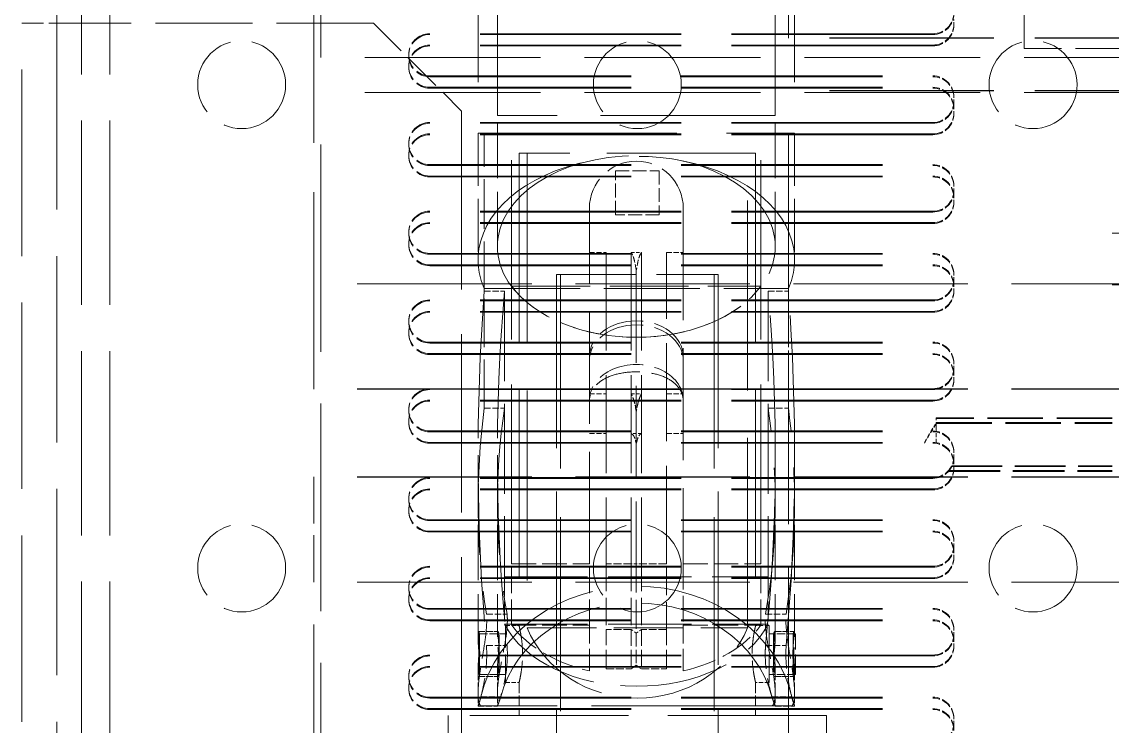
# Model space of a CAD drawing. Header units: millimetres. Extents: x 0 to 5945, y 0 to 4205.
# Drawn here: x 1809.3 to 1871.3, y 2415.5 to 2455.5 of the extents above; entities that cross this region are included whole.
import ezdxf

# ---------------------------------------------------------------- set-up
doc = ezdxf.new("R2010")
doc.units = ezdxf.units.MM
doc.header["$LTSCALE"] = 5
doc.linetypes.add('DASHED', pattern=[0.2067, 0.1654, -0.0413])
doc.layers.add('가려진 것(ISO)', color=2, linetype='DASHED', lineweight=18)

msp = doc.modelspace()

# ---------------------------------------------------------------- linework, layer by layer
at = {"layer": '가려진 것(ISO)', "ltscale": 14.271892}
for p, q in [((1826.276, 2453.507), (1826.276, 2512.507)), ((1826.276, 2392.507), (1826.276, 2451.507))]:
    msp.add_line(p, q, dxfattribs=at)
at = {"layer": '가려진 것(ISO)', "ltscale": 11.933301}
for p, q in [((1852.876, 2454.625), (1852.876, 2491.624)), ((1852.876, 2414.625), (1852.876, 2451.624))]:
    msp.add_line(p, q, dxfattribs=at)
at = {"layer": '가려진 것(ISO)', "ltscale": 12.689198}
for p, q in [((1812.676, 2489.257), (1812.676, 2397.457)), ((1814.276, 2489.257), (1814.276, 2397.457))]:
    msp.add_line(p, q, dxfattribs=at)
at = {"layer": '가려진 것(ISO)', "ltscale": 14.029995}
for p, q in [((1835.218, 2478.201), (1835.218, 2449.201)), ((1853.218, 2478.201), (1853.218, 2449.201))]:
    msp.add_line(p, q, dxfattribs=at)
at = {"layer": '가려진 것(ISO)', "ltscale": 13.546203}
for p, q in [((1836.318, 2450.201), (1836.318, 2478.201)), ((1852.118, 2450.201), (1852.118, 2478.201))]:
    msp.add_line(p, q, dxfattribs=at)
at = {"layer": '가려진 것(ISO)', "ltscale": 13.546073}
msp.add_line((1825.876, 2434.645), (1825.876, 2476.645), dxfattribs=at)
at = {"layer": '가려진 것(ISO)', "ltscale": 6.837456}
msp.add_line((1866.276, 2454.007), (1866.276, 2471.956), dxfattribs=at)
at = {"layer": '가려진 것(ISO)', "ltscale": 11.399102}
msp.add_line((1811.276, 2455.457), (1811.276, 2470.457), dxfattribs=at)
at = {"layer": '가려진 것(ISO)', "ltscale": 1.495845}
msp.add_line((1809.276, 2455.457), (1811.776, 2455.457), dxfattribs=at)
at = {"layer": '가려진 것(ISO)', "ltscale": 12.820513}
for p, q in [((1809.276, 2349.457), (1809.276, 2455.457)), ((1811.276, 2455.457), (1811.276, 2349.457))]:
    msp.add_line(p, q, dxfattribs=at)
at = {"layer": '가려진 것(ISO)', "ltscale": 6.666338}
msp.add_line((1829.276, 2455.457), (1811.776, 2455.457), dxfattribs=at)
at = {"layer": '가려진 것(ISO)', "ltscale": 2.693548}
msp.add_line((1829.276, 2455.457), (1834.276, 2450.457), dxfattribs=at)
at = {"layer": '가려진 것(ISO)', "ltscale": 0.095135}
for p, q in [((1862.276, 2455.406), (1862.276, 2455.656)), ((1862.276, 2451.006), (1862.276, 2451.256)), ((1862.276, 2450.356), (1862.276, 2450.606)), ((1862.276, 2445.956), (1862.276, 2446.206)), ((1862.276, 2445.306), (1862.276, 2445.556)), ((1862.276, 2440.906), (1862.276, 2441.156)), ((1862.276, 2440.256), (1862.276, 2440.506)), ((1862.276, 2435.856), (1862.276, 2436.106)), ((1862.276, 2435.206), (1862.276, 2435.456)), ((1862.276, 2430.806), (1862.276, 2431.056)), ((1862.276, 2430.156), (1862.276, 2430.406)), ((1862.276, 2425.756), (1862.276, 2426.006)), ((1862.276, 2425.106), (1862.276, 2425.356)), ((1862.276, 2420.706), (1862.276, 2420.956)), ((1862.276, 2420.056), (1862.276, 2420.306)), ((1862.276, 2415.656), (1862.276, 2415.906))]:
    msp.add_line(p, q, dxfattribs=at)
at = {"layer": '가려진 것(ISO)', "ltscale": 0.018678}
for p, q in [((1862.276, 2455.357), (1862.276, 2455.406)), ((1862.276, 2450.957), (1862.276, 2451.006)), ((1862.276, 2450.307), (1862.276, 2450.356)), ((1862.276, 2445.907), (1862.276, 2445.956)), ((1862.276, 2445.257), (1862.276, 2445.306)), ((1862.276, 2440.857), (1862.276, 2440.906)), ((1862.276, 2440.207), (1862.276, 2440.256)), ((1862.276, 2435.807), (1862.276, 2435.856)), ((1862.276, 2435.157), (1862.276, 2435.206)), ((1862.276, 2430.757), (1862.276, 2430.806)), ((1862.276, 2430.107), (1862.276, 2430.156)), ((1862.276, 2425.707), (1862.276, 2425.756)), ((1862.276, 2425.057), (1862.276, 2425.106)), ((1862.276, 2420.657), (1862.276, 2420.706)), ((1862.276, 2420.007), (1862.276, 2420.056)), ((1862.276, 2415.607), (1862.276, 2415.656))]:
    msp.add_line(p, q, dxfattribs=at)
at = {"layer": '가려진 것(ISO)', "ltscale": 13.836478}
for p, q in [((1861.076, 2454.856), (1832.476, 2454.856)), ((1861.076, 2454.807), (1832.476, 2454.807)), ((1861.076, 2454.206), (1832.476, 2454.206)), ((1861.076, 2454.157), (1832.476, 2454.157)), ((1832.476, 2452.456), (1861.076, 2452.456)), ((1832.476, 2452.407), (1861.076, 2452.407)), ((1832.476, 2451.806), (1861.076, 2451.806)), ((1832.476, 2451.757), (1861.076, 2451.757)), ((1861.076, 2449.806), (1832.476, 2449.806)), ((1861.076, 2449.757), (1832.476, 2449.757)), ((1861.076, 2449.156), (1832.476, 2449.156)), ((1861.076, 2449.107), (1832.476, 2449.107)), ((1832.476, 2447.406), (1861.076, 2447.406)), ((1832.476, 2447.357), (1861.076, 2447.357)), ((1832.476, 2446.756), (1861.076, 2446.756)), ((1832.476, 2446.707), (1861.076, 2446.707)), ((1861.076, 2444.756), (1832.476, 2444.756)), ((1861.076, 2444.707), (1832.476, 2444.707)), ((1861.076, 2444.106), (1832.476, 2444.106)), ((1861.076, 2444.057), (1832.476, 2444.057)), ((1832.476, 2442.356), (1861.076, 2442.356)), ((1832.476, 2442.307), (1861.076, 2442.307)), ((1832.476, 2441.706), (1861.076, 2441.706)), ((1832.476, 2441.657), (1861.076, 2441.657)), ((1861.076, 2439.706), (1832.476, 2439.706)), ((1861.076, 2439.657), (1832.476, 2439.657)), ((1861.076, 2439.056), (1832.476, 2439.056)), ((1861.076, 2439.007), (1832.476, 2439.007)), ((1832.476, 2437.306), (1861.076, 2437.306)), ((1832.476, 2437.257), (1861.076, 2437.257)), ((1832.476, 2436.656), (1861.076, 2436.656)), ((1832.476, 2436.607), (1861.076, 2436.607)), ((1861.076, 2434.656), (1832.476, 2434.656)), ((1861.076, 2434.607), (1832.476, 2434.607)), ((1861.076, 2434.006), (1832.476, 2434.006)), ((1861.076, 2433.957), (1832.476, 2433.957)), ((1832.476, 2432.256), (1861.076, 2432.256)), ((1832.476, 2432.207), (1861.076, 2432.207)), ((1832.476, 2431.606), (1861.076, 2431.606)), ((1832.476, 2431.557), (1861.076, 2431.557)), ((1861.076, 2429.606), (1832.476, 2429.606)), ((1861.076, 2429.557), (1832.476, 2429.557)), ((1861.076, 2428.956), (1832.476, 2428.956)), ((1861.076, 2428.907), (1832.476, 2428.907)), ((1832.476, 2427.206), (1861.076, 2427.206)), ((1832.476, 2427.157), (1861.076, 2427.157)), ((1832.476, 2426.556), (1861.076, 2426.556)), ((1832.476, 2426.507), (1861.076, 2426.507)), ((1861.076, 2424.556), (1832.476, 2424.556)), ((1861.076, 2424.507), (1832.476, 2424.507)), ((1861.076, 2423.906), (1832.476, 2423.906)), ((1861.076, 2423.857), (1832.476, 2423.857)), ((1832.476, 2422.156), (1861.076, 2422.156)), ((1832.476, 2422.107), (1861.076, 2422.107)), ((1832.476, 2421.506), (1861.076, 2421.506)), ((1832.476, 2421.457), (1861.076, 2421.457)), ((1861.076, 2419.506), (1832.476, 2419.506)), ((1861.076, 2419.457), (1832.476, 2419.457)), ((1861.076, 2418.856), (1832.476, 2418.856)), ((1861.076, 2418.807), (1832.476, 2418.807)), ((1832.476, 2417.106), (1861.076, 2417.106)), ((1832.476, 2417.057), (1861.076, 2417.057)), ((1832.476, 2416.456), (1861.076, 2416.456)), ((1832.476, 2416.407), (1861.076, 2416.407))]:
    msp.add_line(p, q, dxfattribs=at)
at = {"layer": '가려진 것(ISO)', "ltscale": 11.288502}
for p, q in [((1887.876, 2454.625), (1852.876, 2454.625)), ((1887.876, 2454.619), (1852.876, 2454.619)), ((1887.876, 2454.619), (1852.876, 2454.619)), ((1887.876, 2454.612), (1852.876, 2454.612)), ((1887.876, 2454.612), (1852.876, 2454.612)), ((1887.876, 2454.606), (1852.876, 2454.606)), ((1887.876, 2454.606), (1852.876, 2454.606)), ((1887.876, 2454.6), (1852.876, 2454.6)), ((1887.876, 2451.624), (1852.876, 2451.624)), ((1887.876, 2451.618), (1852.876, 2451.618)), ((1887.876, 2451.618), (1852.876, 2451.618)), ((1887.876, 2451.612), (1852.876, 2451.612)), ((1887.876, 2451.611), (1852.876, 2451.611)), ((1887.876, 2451.605), (1852.876, 2451.605)), ((1887.876, 2451.605), (1852.876, 2451.605)), ((1887.876, 2451.599), (1852.876, 2451.599))]:
    msp.add_line(p, q, dxfattribs=at)
at = {"layer": '가려진 것(ISO)', "ltscale": 7.618649}
for p, q in [((1852.876, 2454.619), (1852.876, 2454.625)), ((1852.876, 2454.612), (1852.876, 2454.619)), ((1852.876, 2454.606), (1852.876, 2454.612)), ((1852.876, 2454.6), (1852.876, 2454.606))]:
    msp.add_line(p, q, dxfattribs=at)
at = {"layer": '가려진 것(ISO)', "ltscale": 1.66449e-05}
for p, q in [((1852.876, 2454.619), (1852.876, 2454.619)), ((1852.876, 2454.612), (1852.876, 2454.612)), ((1852.876, 2454.606), (1852.876, 2454.606))]:
    msp.add_line(p, q, dxfattribs=at)
at = {"layer": '가려진 것(ISO)', "ltscale": 3.809293}
for p, q in [((1876.276, 2454.007), (1866.276, 2454.007)), ((1871.276, 2433.006), (1861.276, 2433.006)), ((1871.276, 2432.957), (1861.276, 2432.957)), ((1861.276, 2432.736), (1871.276, 2432.736)), ((1861.276, 2432.687), (1871.276, 2432.687))]:
    msp.add_line(p, q, dxfattribs=at)
at = {"layer": '가려진 것(ISO)', "ltscale": 12.094824}
for p, q in [((1876.276, 2453.507), (1826.276, 2453.507)), ((1876.276, 2451.507), (1826.276, 2451.507))]:
    msp.add_line(p, q, dxfattribs=at)
at = {"layer": '가려진 것(ISO)', "ltscale": 12.276246}
msp.add_line((1834.276, 2450.457), (1834.276, 2348.957), dxfattribs=at)
at = {"layer": '가려진 것(ISO)', "ltscale": 12.007054}
msp.add_line((1852.118, 2450.201), (1836.318, 2450.201), dxfattribs=at)
at = {"layer": '가려진 것(ISO)', "ltscale": 3.751312}
for p, q in [((1836.318, 2442.752), (1836.318, 2450.201)), ((1852.118, 2442.752), (1852.118, 2450.201))]:
    msp.add_line(p, q, dxfattribs=at)
at = {"layer": '가려진 것(ISO)', "ltscale": 12.33672}
for p, q in [((1837.13, 2424.701), (1837.13, 2450.201)), ((1851.305, 2424.701), (1851.305, 2450.201))]:
    msp.add_line(p, q, dxfattribs=at)
at = {"layer": '가려진 것(ISO)', "ltscale": 13.678923}
msp.add_line((1835.218, 2449.201), (1853.218, 2449.201), dxfattribs=at)
at = {"layer": '가려진 것(ISO)', "ltscale": 3.628639}
for p, q in [((1835.218, 2449.201), (1835.218, 2441.995)), ((1853.218, 2449.201), (1853.218, 2441.995))]:
    msp.add_line(p, q, dxfattribs=at)
at = {"layer": '가려진 것(ISO)', "ltscale": 3.428354}
for p, q in [((1835.572, 2440.201), (1835.572, 2449.201)), ((1852.863, 2440.201), (1852.863, 2449.201))]:
    msp.add_line(p, q, dxfattribs=at)
at = {"layer": '가려진 것(ISO)', "ltscale": 10.221195}
msp.add_line((1851.001, 2448.057), (1837.551, 2448.057), dxfattribs=at)
at = {"layer": '가려진 것(ISO)', "ltscale": 13.004354}
for p, q in [((1837.551, 2448.057), (1837.551, 2421.177)), ((1851.001, 2448.057), (1851.001, 2421.177))]:
    msp.add_line(p, q, dxfattribs=at)
at = {"layer": '가려진 것(ISO)', "ltscale": 13.062409}
for p, q in [((1838.004, 2448.057), (1838.004, 2421.057)), ((1850.549, 2421.057), (1850.549, 2448.057))]:
    msp.add_line(p, q, dxfattribs=at)
at = {"layer": '가려진 것(ISO)', "ltscale": 0.952248}
for p, q in [((1843.026, 2447.057), (1845.526, 2447.057)), ((1843.026, 2444.557), (1843.026, 2447.057)), ((1845.526, 2447.057), (1845.526, 2444.557)), ((1845.526, 2444.557), (1843.026, 2444.557))]:
    msp.add_line(p, q, dxfattribs=at)
at = {"layer": '가려진 것(ISO)', "ltscale": 7.706522}
for p, q in [((1841.548, 2424.701), (1841.548, 2444.931)), ((1846.887, 2444.931), (1846.887, 2424.701))]:
    msp.add_line(p, q, dxfattribs=at)
at = {"layer": '가려진 것(ISO)', "ltscale": 2.5141}
msp.add_line((1871.276, 2443.507), (1877.876, 2443.507), dxfattribs=at)
at = {"layer": '가려진 것(ISO)', "ltscale": 0.361792}
for p, q in [((1841.548, 2442.401), (1842.498, 2442.401)), ((1845.937, 2442.401), (1846.887, 2442.401)), ((1841.548, 2434.357), (1842.498, 2434.357)), ((1845.937, 2434.357), (1846.887, 2434.357)), ((1841.548, 2432.1), (1842.498, 2432.1)), ((1845.937, 2432.1), (1846.887, 2432.1))]:
    msp.add_line(p, q, dxfattribs=at)
at = {"layer": '가려진 것(ISO)', "ltscale": 6.742526}
for p, q in [((1842.498, 2442.401), (1842.498, 2424.701)), ((1843.931, 2442.401), (1843.931, 2424.701)), ((1844.504, 2442.401), (1844.504, 2424.701)), ((1845.937, 2424.701), (1845.937, 2442.401))]:
    msp.add_line(p, q, dxfattribs=at)
at = {"layer": '가려진 것(ISO)', "ltscale": 0.218176}
for p, q in [((1843.931, 2442.401), (1844.504, 2442.401)), ((1843.931, 2434.357), (1844.504, 2434.357)), ((1844.504, 2432.1), (1843.931, 2432.1))]:
    msp.add_line(p, q, dxfattribs=at)
at = {"layer": '가려진 것(ISO)', "ltscale": 5.504978}
msp.add_line((1839.676, 2441.157), (1848.876, 2441.157), dxfattribs=at)
at = {"layer": '가려진 것(ISO)', "ltscale": 11.94001}
for p, q in [((1839.676, 2441.157), (1839.676, 2379.457)), ((1848.876, 2441.157), (1848.876, 2379.457))]:
    msp.add_line(p, q, dxfattribs=at)
at = {"layer": '가려진 것(ISO)', "ltscale": 13.357493}
for p, q in [((1839.91, 2441.157), (1839.91, 2413.547)), ((1848.642, 2441.157), (1848.642, 2413.547))]:
    msp.add_line(p, q, dxfattribs=at)
at = {"layer": '가려진 것(ISO)', "ltscale": 6.357661}
msp.add_line((1844.218, 2441.39), (1844.218, 2424.701), dxfattribs=at)
at = {"layer": '가려진 것(ISO)', "ltscale": 11.998065}
for p, q in [((1887.876, 2440.626), (1825.876, 2440.626)), ((1887.876, 2434.645), (1825.876, 2434.645)), ((1887.876, 2434.628), (1825.876, 2434.628)), ((1887.876, 2429.643), (1825.876, 2429.643)), ((1887.876, 2429.626), (1825.876, 2429.626)), ((1887.876, 2423.645), (1825.876, 2423.645))]:
    msp.add_line(p, q, dxfattribs=at)
at = {"layer": '가려진 것(ISO)', "ltscale": 6.586957}
msp.add_line((1835.572, 2440.36), (1852.863, 2440.36), dxfattribs=at)
at = {"layer": '가려진 것(ISO)', "ltscale": 5.399658}
msp.add_line((1837.13, 2440.486), (1851.305, 2440.486), dxfattribs=at)
at = {"layer": '가려진 것(ISO)', "ltscale": 1.904597}
for p, q in [((1876.276, 2440.565), (1871.276, 2440.565)), ((1876.276, 2440.564), (1871.276, 2440.564))]:
    msp.add_line(p, q, dxfattribs=at)
at = {"layer": '가려진 것(ISO)', "ltscale": 0.43867}
for p, q in [((1835.572, 2440.201), (1836.724, 2440.201)), ((1851.712, 2440.201), (1852.863, 2440.201)), ((1835.572, 2433.552), (1836.724, 2433.552)), ((1851.712, 2433.552), (1852.863, 2433.552))]:
    msp.add_line(p, q, dxfattribs=at)
at = {"layer": '가려진 것(ISO)', "ltscale": 3.348107}
for p, q in [((1835.572, 2433.552), (1835.572, 2440.201)), ((1852.863, 2433.552), (1852.863, 2440.201))]:
    msp.add_line(p, q, dxfattribs=at)
at = {"layer": '가려진 것(ISO)', "ltscale": 6.189915}
for p, q in [((1836.724, 2440.201), (1836.724, 2423.951)), ((1851.712, 2440.201), (1851.712, 2423.951))]:
    msp.add_line(p, q, dxfattribs=at)
at = {"layer": '가려진 것(ISO)', "ltscale": 13.546129}
msp.add_line((1825.876, 2434.628), (1825.876, 2434.645), dxfattribs=at)
at = {"layer": '가려진 것(ISO)', "ltscale": 0.605634}
msp.add_line((1861.276, 2432.24), (1861.276, 2433.006), dxfattribs=at)
at = {"layer": '가려진 것(ISO)', "ltscale": 0.212998}
for p, q in [((1860.988, 2432.256), (1861.276, 2432.736)), ((1860.988, 2432.207), (1861.276, 2432.687))]:
    msp.add_line(p, q, dxfattribs=at)
at = {"layer": '가려진 것(ISO)', "ltscale": 0.288771}
for p, q in [((1860.598, 2431.606), (1860.988, 2432.256)), ((1860.598, 2431.557), (1860.988, 2432.207))]:
    msp.add_line(p, q, dxfattribs=at)
at = {"layer": '가려진 것(ISO)', "ltscale": 0.260017}
msp.add_line((1861.276, 2431.59), (1861.276, 2432.24), dxfattribs=at)
at = {"layer": '가려진 것(ISO)', "ltscale": 0.018728}
msp.add_line((1861.276, 2431.54), (1861.276, 2431.59), dxfattribs=at)
at = {"layer": '가려진 것(ISO)', "ltscale": 3.822177}
for p, q in [((1835.218, 2430.871), (1835.218, 2420.837)), ((1836.318, 2430.871), (1836.318, 2420.837)), ((1852.118, 2430.871), (1852.118, 2420.837)), ((1853.218, 2430.871), (1853.218, 2420.837))]:
    msp.add_line(p, q, dxfattribs=at)
at = {"layer": '가려진 것(ISO)', "ltscale": 3.544759}
for p, q in [((1861.971, 2430.006), (1871.276, 2430.006)), ((1861.971, 2429.957), (1871.276, 2429.957))]:
    msp.add_line(p, q, dxfattribs=at)
at = {"layer": '가려진 것(ISO)', "ltscale": 3.475262}
for p, q in [((1862.153, 2430.277), (1871.276, 2430.277)), ((1862.153, 2430.228), (1871.276, 2430.228))]:
    msp.add_line(p, q, dxfattribs=at)
at = {"layer": '가려진 것(ISO)', "ltscale": 3.232224}
msp.add_line((1825.876, 2423.645), (1825.876, 2429.643), dxfattribs=at)
at = {"layer": '가려진 것(ISO)', "ltscale": 1.68289}
for p, q in [((1837.13, 2424.701), (1841.548, 2424.701)), ((1846.887, 2424.701), (1851.305, 2424.701)), ((1837.13, 2421.197), (1841.548, 2421.197)), ((1846.887, 2421.197), (1851.305, 2421.197))]:
    msp.add_line(p, q, dxfattribs=at)
at = {"layer": '가려진 것(ISO)', "ltscale": 1.764309}
for p, q in [((1837.13, 2421.197), (1837.13, 2424.701)), ((1841.548, 2421.197), (1841.548, 2424.701)), ((1846.887, 2424.701), (1846.887, 2421.197)), ((1851.305, 2421.197), (1851.305, 2424.701))]:
    msp.add_line(p, q, dxfattribs=at)
at = {"layer": '가려진 것(ISO)', "ltscale": 0.545758}
for p, q in [((1843.931, 2424.701), (1842.498, 2424.701)), ((1845.937, 2424.701), (1844.504, 2424.701)), ((1843.931, 2420.968), (1842.498, 2420.968)), ((1845.937, 2420.968), (1844.504, 2420.968)), ((1842.498, 2418.712), (1843.931, 2418.712)), ((1844.504, 2418.712), (1845.937, 2418.712))]:
    msp.add_line(p, q, dxfattribs=at)
at = {"layer": '가려진 것(ISO)', "ltscale": 1.879602}
for p, q in [((1842.498, 2424.701), (1842.498, 2420.968)), ((1843.931, 2424.701), (1843.931, 2420.968)), ((1844.504, 2424.701), (1844.504, 2420.968)), ((1845.937, 2420.968), (1845.937, 2424.701))]:
    msp.add_line(p, q, dxfattribs=at)
at = {"layer": '가려진 것(ISO)', "ltscale": 0.166633}
for p, q in [((1844.218, 2424.701), (1843.931, 2424.701)), ((1844.504, 2424.701), (1844.218, 2424.701)), ((1844.218, 2420.752), (1843.931, 2420.968)), ((1844.504, 2420.968), (1844.218, 2420.752)), ((1843.931, 2418.712), (1844.218, 2418.928)), ((1844.218, 2418.928), (1844.504, 2418.712))]:
    msp.add_line(p, q, dxfattribs=at)
at = {"layer": '가려진 것(ISO)', "ltscale": 1.988602}
msp.add_line((1844.218, 2424.701), (1844.218, 2420.752), dxfattribs=at)
at = {"layer": '가려진 것(ISO)', "ltscale": 11.610933}
msp.add_line((1825.876, 2387.645), (1825.876, 2423.645), dxfattribs=at)
at = {"layer": '가려진 것(ISO)', "ltscale": 5.709417}
for p, q in [((1836.724, 2423.951), (1851.712, 2423.951)), ((1836.724, 2421.261), (1851.712, 2421.261))]:
    msp.add_line(p, q, dxfattribs=at)
at = {"layer": '가려진 것(ISO)', "ltscale": 1.354754}
for p, q in [((1836.724, 2423.951), (1836.724, 2421.261)), ((1851.712, 2423.951), (1851.712, 2421.261))]:
    msp.add_line(p, q, dxfattribs=at)
at = {"layer": '가려진 것(ISO)', "ltscale": 0.446207}
for p, q in [((1835.698, 2421.837), (1836.87, 2421.837)), ((1851.565, 2421.837), (1852.737, 2421.837)), ((1835.698, 2420.042), (1836.87, 2420.042)), ((1851.565, 2420.042), (1852.737, 2420.042))]:
    msp.add_line(p, q, dxfattribs=at)
at = {"layer": '가려진 것(ISO)', "ltscale": 1.938645}
for p, q in [((1836.776, 2417.937), (1836.776, 2421.177)), ((1851.776, 2417.937), (1851.776, 2421.177))]:
    msp.add_line(p, q, dxfattribs=at)
at = {"layer": '가려진 것(ISO)', "ltscale": 0.295128}
for p, q in [((1836.776, 2421.177), (1837.551, 2421.177)), ((1851.776, 2421.177), (1851.001, 2421.177)), ((1836.776, 2417.937), (1837.551, 2417.937)), ((1851.776, 2417.937), (1851.001, 2417.937))]:
    msp.add_line(p, q, dxfattribs=at)
at = {"layer": '가려진 것(ISO)', "ltscale": 1.512167}
for p, q in [((1841.548, 2418.601), (1841.548, 2421.197)), ((1846.887, 2418.601), (1846.887, 2421.197))]:
    msp.add_line(p, q, dxfattribs=at)
at = {"layer": '가려진 것(ISO)', "ltscale": 0.418935}
for p, q in [((1835.218, 2420.837), (1836.318, 2420.837)), ((1852.118, 2420.837), (1853.218, 2420.837)), ((1835.218, 2418.277), (1836.318, 2418.277)), ((1852.118, 2418.277), (1853.218, 2418.277)), ((1835.218, 2416.592), (1836.318, 2416.592)), ((1852.118, 2416.592), (1853.218, 2416.592))]:
    msp.add_line(p, q, dxfattribs=at)
at = {"layer": '가려진 것(ISO)', "ltscale": 0.149155}
for p, q in [((1835.218, 2420.837), (1835.218, 2420.54)), ((1836.318, 2420.837), (1836.318, 2420.54)), ((1852.118, 2420.837), (1852.118, 2420.54)), ((1853.218, 2420.837), (1853.218, 2420.54))]:
    msp.add_line(p, q, dxfattribs=at)
at = {"layer": '가려진 것(ISO)', "ltscale": 0.420898}
for p, q in [((1835.254, 2420.837), (1836.36, 2420.837)), ((1852.076, 2420.837), (1853.181, 2420.837))]:
    msp.add_line(p, q, dxfattribs=at)
at = {"layer": '가려진 것(ISO)', "ltscale": 1.37617}
for p, q in [((1835.276, 2418.407), (1835.276, 2420.707)), ((1853.276, 2418.407), (1853.276, 2420.707))]:
    msp.add_line(p, q, dxfattribs=at)
at = {"layer": '가려진 것(ISO)', "ltscale": 0.571309}
for p, q in [((1835.276, 2420.707), (1836.776, 2420.707)), ((1853.276, 2420.707), (1851.776, 2420.707)), ((1835.276, 2418.407), (1836.776, 2418.407)), ((1853.276, 2418.407), (1851.776, 2418.407))]:
    msp.add_line(p, q, dxfattribs=at)
at = {"layer": '가려진 것(ISO)', "ltscale": 4.778829}
msp.add_line((1838.004, 2421.057), (1850.549, 2421.057), dxfattribs=at)
at = {"layer": '가려진 것(ISO)', "ltscale": 1.314141}
for p, q in [((1842.498, 2418.712), (1842.498, 2420.968)), ((1845.937, 2418.712), (1845.937, 2420.968))]:
    msp.add_line(p, q, dxfattribs=at)
at = {"layer": '가려진 것(ISO)', "ltscale": 1.136361}
for p, q in [((1843.931, 2420.968), (1843.931, 2418.712)), ((1844.504, 2420.968), (1844.504, 2418.712))]:
    msp.add_line(p, q, dxfattribs=at)
at = {"layer": '가려진 것(ISO)', "ltscale": 0.918363}
msp.add_line((1844.218, 2420.752), (1844.218, 2418.928), dxfattribs=at)
at = {"layer": '가려진 것(ISO)', "ltscale": 0.641829}
for p, q in [((1835.218, 2418.604), (1835.218, 2417.33)), ((1836.318, 2418.604), (1836.318, 2417.33)), ((1852.118, 2418.604), (1852.118, 2417.33)), ((1853.218, 2418.604), (1853.218, 2417.33))]:
    msp.add_line(p, q, dxfattribs=at)
at = {"layer": '가려진 것(ISO)', "ltscale": 0.421134}
for p, q in [((1835.259, 2418.277), (1836.365, 2418.277)), ((1852.071, 2418.277), (1853.176, 2418.277))]:
    msp.add_line(p, q, dxfattribs=at)
at = {"layer": '가려진 것(ISO)', "ltscale": 0.716066}
for p, q in [((1837.551, 2417.937), (1837.551, 2416.057)), ((1851.001, 2417.937), (1851.001, 2416.057))]:
    msp.add_line(p, q, dxfattribs=at)
at = {"layer": '가려진 것(ISO)', "ltscale": 0.280872}
for p, q in [((1835.218, 2417.33), (1835.218, 2416.592)), ((1836.318, 2417.33), (1836.318, 2416.592)), ((1852.118, 2417.33), (1852.118, 2416.592)), ((1853.218, 2417.33), (1853.218, 2416.592))]:
    msp.add_line(p, q, dxfattribs=at)
at = {"layer": '가려진 것(ISO)', "ltscale": 0.427835}
for p, q in [((1835.382, 2417.119), (1836.505, 2417.119)), ((1851.93, 2417.119), (1853.053, 2417.119)), ((1835.382, 2416.609), (1836.505, 2416.609)), ((1851.93, 2416.609), (1853.053, 2416.609))]:
    msp.add_line(p, q, dxfattribs=at)
at = {"layer": '가려진 것(ISO)', "ltscale": 10.892476}
msp.add_line((1855.026, 2416.057), (1833.526, 2416.057), dxfattribs=at)
at = {"layer": '가려진 것(ISO)', "ltscale": 1.371282}
for p, q in [((1833.526, 2416.057), (1833.526, 2412.457)), ((1855.026, 2416.057), (1855.026, 2412.457))]:
    msp.add_line(p, q, dxfattribs=at)
at = {"layer": '가려진 것(ISO)', "ltscale": 5.983681}
for centre in [(1821.776, 2451.957), (1844.276, 2451.957), (1866.776, 2451.957), (1821.776, 2424.457), (1844.276, 2424.457), (1866.776, 2424.457)]:
    msp.add_circle(centre, 2.5, dxfattribs=at)
at = {"layer": '가려진 것(ISO)', "ltscale": 0.717954}
for centre, start, end in [((1861.076, 2456.056), 270, 0), ((1861.076, 2456.007), 270, 0), ((1861.076, 2455.406), 270, 0), ((1861.076, 2455.357), 270, 0), ((1861.076, 2451.256), 0, 90), ((1861.076, 2451.207), 0, 90), ((1861.076, 2450.606), 0, 90), ((1861.076, 2450.557), 0, 90), ((1861.076, 2451.006), 270, 0), ((1861.076, 2450.957), 270, 0), ((1861.076, 2450.356), 270, 0), ((1861.076, 2450.307), 270, 0), ((1861.076, 2446.206), 0, 90), ((1861.076, 2446.157), 0, 90), ((1861.076, 2445.556), 0, 90), ((1861.076, 2445.507), 0, 90), ((1861.076, 2445.956), 270, 0), ((1861.076, 2445.907), 270, 0), ((1861.076, 2445.306), 270, 0), ((1861.076, 2445.257), 270, 0), ((1861.076, 2441.156), 0, 90), ((1861.076, 2441.107), 0, 90), ((1861.076, 2440.506), 0, 90), ((1861.076, 2440.457), 0, 90), ((1861.076, 2440.906), 270, 0), ((1861.076, 2440.857), 270, 0), ((1861.076, 2440.256), 270, 0), ((1861.076, 2440.207), 270, 0), ((1861.076, 2436.106), 0, 90), ((1861.076, 2436.057), 0, 90), ((1861.076, 2435.456), 0, 90), ((1861.076, 2435.407), 0, 90), ((1861.076, 2435.856), 270, 0), ((1861.076, 2435.807), 270, 0), ((1861.076, 2435.206), 270, 0), ((1861.076, 2435.157), 270, 0), ((1861.076, 2431.056), 0, 90), ((1861.076, 2431.007), 0, 90), ((1861.076, 2430.406), 0, 90), ((1861.076, 2430.357), 0, 90), ((1861.076, 2430.806), 270, 0), ((1861.076, 2430.757), 270, 0), ((1861.076, 2430.156), 270, 0), ((1861.076, 2430.107), 270, 0), ((1861.076, 2426.006), 0, 90), ((1861.076, 2425.957), 0, 90), ((1861.076, 2425.356), 0, 90), ((1861.076, 2425.307), 0, 90), ((1861.076, 2425.756), 270, 0), ((1861.076, 2425.707), 270, 0), ((1861.076, 2425.106), 270, 0), ((1861.076, 2425.057), 270, 0), ((1861.076, 2420.956), 0, 90), ((1861.076, 2420.907), 0, 90), ((1861.076, 2420.306), 0, 90), ((1861.076, 2420.257), 0, 90), ((1861.076, 2420.706), 270, 0), ((1861.076, 2420.657), 270, 0), ((1861.076, 2420.056), 270, 0), ((1861.076, 2420.007), 270, 0), ((1861.076, 2415.906), 0, 90), ((1861.076, 2415.857), 0, 90), ((1861.076, 2415.256), 0, 90), ((1861.076, 2415.207), 0, 90), ((1861.076, 2415.656), 270, 0), ((1861.076, 2415.607), 270, 0)]:
    msp.add_arc(centre, 1.2, start, end, dxfattribs=at)
at = {"layer": '가려진 것(ISO)', "ltscale": 1.436007}
for centre in [(1832.476, 2453.656), (1832.476, 2453.607), (1832.476, 2453.006), (1832.476, 2452.957), (1832.476, 2448.606), (1832.476, 2448.557), (1832.476, 2447.956), (1832.476, 2447.907), (1832.476, 2443.556), (1832.476, 2443.507), (1832.476, 2442.906), (1832.476, 2442.857), (1832.476, 2438.506), (1832.476, 2438.457), (1832.476, 2437.856), (1832.476, 2437.807), (1832.476, 2433.456), (1832.476, 2433.407), (1832.476, 2432.806), (1832.476, 2432.757), (1832.476, 2428.406), (1832.476, 2428.357), (1832.476, 2427.756), (1832.476, 2427.707), (1832.476, 2423.356), (1832.476, 2423.307), (1832.476, 2422.706), (1832.476, 2422.657), (1832.476, 2418.306), (1832.476, 2418.257), (1832.476, 2417.656), (1832.476, 2417.607)]:
    msp.add_arc(centre, 1.2, 90, 270, dxfattribs=at)
at = {"layer": '가려진 것(ISO)', "ltscale": 3.19455}
msp.add_arc((1844.218, 2444.931), 2.669, 0, 180, dxfattribs=at)
msp.add_arc((1844.218, 2444.931), 2.669, 0, 180, dxfattribs=at)
at = {"layer": '가려진 것(ISO)', "ltscale": 16.130129}
msp.add_ellipse((1844.218, 2441.995), major_axis=(9, 0), ratio=0.654093, start_param=6.001705, end_param=9.706258, dxfattribs=at)
at = {"layer": '가려진 것(ISO)', "ltscale": 12.007054}
msp.add_ellipse((1844.218, 2442.752), major_axis=(-7.9, 0), ratio=0.654093, dxfattribs=at)
at = {"layer": '가려진 것(ISO)', "ltscale": 3.357234}
for start_param, end_param in [(0.452357, 1.570796), (1.570796, 2.689236)]:
    msp.add_ellipse((1844.218, 2442.739), major_axis=(-7.88, 0), ratio=0.654093, start_param=start_param, end_param=end_param, dxfattribs=at)
at = {"layer": '가려진 것(ISO)', "ltscale": 10.107878}
for centre, major_axis, ratio, start_param, end_param in [((1844.218, 2430.871), (0, 33.588), 0.267949, 1.289316, 1.899066), ((1844.218, 2430.871), (0, 33.588), 0.267949, 4.384119, 4.993869), ((1844.218, 2428.13), (0, 19.52), 0.461067, 1.289316, 1.899066), ((1844.218, 2428.13), (0, 19.52), 0.461067, 4.384119, 4.993869)]:
    msp.add_ellipse(centre, major_axis=major_axis, ratio=ratio, start_param=start_param, end_param=end_param, dxfattribs=at)
at = {"layer": '가려진 것(ISO)', "ltscale": 10.111393}
for centre, major_axis, ratio, start_param, end_param in [((1844.218, 2430.871), (0, -29.483), 0.267949, 4.390398, 5.088491), ((1844.218, 2430.871), (0, -29.483), 0.267949, 1.194694, 1.892787), ((1844.218, 2428.13), (0, -17.134), 0.461067, 4.390398, 5.088491), ((1844.218, 2428.13), (0, -17.134), 0.461067, 1.194694, 1.892787)]:
    msp.add_ellipse(centre, major_axis=major_axis, ratio=ratio, start_param=start_param, end_param=end_param, dxfattribs=at)
at = {"layer": '가려진 것(ISO)', "ltscale": 3.19455}
for centre, major_axis, start_param, end_param in [((1844.218, 2436.5), (-2.669, 0), 3.141593, 6.283185), ((1844.218, 2436.271), (-2.669, 0), 3.141593, 6.283185), ((1844.218, 2434.014), (2.669, 0), 0, 3.141593)]:
    msp.add_ellipse(centre, major_axis=major_axis, ratio=0.756414, start_param=start_param, end_param=end_param, dxfattribs=at)
at = {"layer": '가려진 것(ISO)', "ltscale": 13.761887}
for centre, ratio in [((1844.218, 2415.64), 0.864743), ((1844.218, 2416.609), 0.000011)]:
    msp.add_ellipse(centre, major_axis=(-9, 0), ratio=ratio, start_param=3.33284, end_param=6.091938, dxfattribs=at)
at = {"layer": '가려진 것(ISO)', "ltscale": 11.809126}
for centre, ratio, end_param in [((1844.218, 2415.64), 0.864743, 6.064905), ((1844.218, 2416.609), 0.000011, 6.064906)]:
    msp.add_ellipse(centre, major_axis=(-7.9, 0), ratio=ratio, start_param=3.359873, end_param=end_param, dxfattribs=at)
at = {"layer": '가려진 것(ISO)', "ltscale": 7.516262}
msp.add_ellipse((1844.218, 2422.896), major_axis=(7.9, 0), ratio=0.654093, start_param=3.463583, end_param=5.961194, dxfattribs=at)
at = {"layer": '가려진 것(ISO)', "ltscale": 2.319817}
for start_param, end_param in [(0.452357, 1.225198), (1.916394, 2.689236)]:
    msp.add_ellipse((1844.218, 2423.45), major_axis=(-7.88, 0), ratio=0.654093, start_param=start_param, end_param=end_param, dxfattribs=at)
at = {"layer": '가려진 것(ISO)', "ltscale": 7.022147}
msp.add_ellipse((1844.276, 2423.313), major_axis=(6.725, 0), ratio=0.930233, start_param=3.510498, end_param=5.91428, dxfattribs=at)
at = {"layer": '가려진 것(ISO)', "ltscale": 0.424399}
for points, knots in [([(1844.218, 2441.39), (1844.182, 2441.564), (1844.157, 2441.749), (1844.094, 2442.016), (1844.07, 2442.102), (1844.008, 2442.263), (1843.973, 2442.335), (1843.931, 2442.401)], [-0.1120999, -0.1120999, -0.1120999, -0.1120999, -0.0559266, -0.0559266, -0.0275008, -0.0275008, 0, 0, 0, 0]), ([(1844.504, 2442.401), (1844.462, 2442.335), (1844.427, 2442.263), (1844.365, 2442.101), (1844.341, 2442.015), (1844.278, 2441.749), (1844.253, 2441.564), (1844.218, 2441.39)], [-0.1089871, -0.1089871, -0.1089871, -0.1089871, -0.0822343, -0.0822343, -0.0545816, -0.0545816, 0, 0, 0, 0]), ([(1844.218, 2433.376), (1844.182, 2433.534), (1844.157, 2433.694), (1844.094, 2433.942), (1844.07, 2434.026), (1844.008, 2434.194), (1843.973, 2434.276), (1843.931, 2434.357)], [-0.1120999, -0.1120999, -0.1120999, -0.1120999, -0.0559266, -0.0559266, -0.0275008, -0.0275008, 0, 0, 0, 0]), ([(1844.504, 2434.357), (1844.462, 2434.275), (1844.427, 2434.194), (1844.365, 2434.026), (1844.341, 2433.942), (1844.278, 2433.693), (1844.253, 2433.534), (1844.218, 2433.376)], [-0.1089871, -0.1089871, -0.1089871, -0.1089871, -0.0822343, -0.0822343, -0.0545816, -0.0545816, 0, 0, 0, 0]), ([(1843.931, 2432.1), (1843.973, 2432.082), (1844.008, 2432.054), (1844.07, 2431.979), (1844.094, 2431.932), (1844.157, 2431.778), (1844.182, 2431.657), (1844.218, 2431.552)], [-0.1089871, -0.1089871, -0.1089871, -0.1089871, -0.0822343, -0.0822343, -0.0545816, -0.0545816, 0, 0, 0, 0]), ([(1844.218, 2431.552), (1844.253, 2431.657), (1844.278, 2431.778), (1844.341, 2431.932), (1844.365, 2431.979), (1844.427, 2432.054), (1844.462, 2432.082), (1844.504, 2432.1)], [-0.1120999, -0.1120999, -0.1120999, -0.1120999, -0.0559266, -0.0559266, -0.0275008, -0.0275008, 0, 0, 0, 0])]:
    msp.add_open_spline(points, degree=3, knots=knots, dxfattribs=at)
at = {"layer": '가려진 것(ISO)', "ltscale": 3.218237}
msp.add_open_spline([(1846.887, 2433.903), (1846.887, 2434.159), (1846.819, 2434.413), (1846.546, 2434.851), (1846.341, 2435.036), (1845.87, 2435.316), (1845.571, 2435.431), (1844.914, 2435.581), (1844.556, 2435.617), (1843.88, 2435.617), (1843.521, 2435.581), (1842.864, 2435.431), (1842.565, 2435.316), (1842.094, 2435.036), (1841.889, 2434.851), (1841.616, 2434.413), (1841.548, 2434.159), (1841.548, 2433.903)], degree=3, knots=[0, 0, 0, 0, 0.1014527, 0.1014527, 0.2029054, 0.2029054, 0.3043077, 0.3043077, 0.40571, 0.40571, 0.5071123, 0.5071123, 0.6085146, 0.6085146, 0.7099673, 0.7099673, 0.81142, 0.81142, 0.81142, 0.81142], dxfattribs=at)
at = {"layer": '가려진 것(ISO)', "ltscale": 2.658871}
for points, knots in [([(1835.382, 2416.609), (1835.349, 2416.631), (1835.318, 2416.676), (1835.245, 2416.865), (1835.219, 2417.069), (1835.217, 2417.56), (1835.241, 2417.877), (1835.332, 2418.584), (1835.398, 2418.973), (1835.521, 2419.712), (1835.589, 2420.111), (1835.685, 2420.862), (1835.712, 2421.212), (1835.712, 2421.496), (1835.712, 2421.616), (1835.707, 2421.731), (1835.698, 2421.837)], [1.1788474, 1.1788474, 1.1788474, 1.1788474, 1.238706, 1.238706, 1.3513231, 1.3513231, 1.4638623, 1.4638623, 1.5764014, 1.5764014, 1.6890228, 1.6890228, 1.8016442, 1.8016442, 1.8016442, 1.8492734, 1.8492734, 1.8492734, 1.8492734]), ([(1853.053, 2416.609), (1853.086, 2416.631), (1853.117, 2416.676), (1853.19, 2416.865), (1853.217, 2417.069), (1853.219, 2417.56), (1853.194, 2417.877), (1853.103, 2418.584), (1853.038, 2418.973), (1852.914, 2419.712), (1852.847, 2420.111), (1852.751, 2420.862), (1852.723, 2421.212), (1852.723, 2421.496), (1852.723, 2421.616), (1852.728, 2421.731), (1852.737, 2421.837)], [-0.6227968, -0.6227968, -0.6227968, -0.6227968, -0.5629382, -0.5629382, -0.4503211, -0.4503211, -0.3377819, -0.3377819, -0.2252428, -0.2252428, -0.1126214, -0.1126214, 0, 0, 0, 0.0476292, 0.0476292, 0.0476292, 0.0476292]), ([(1835.382, 2417.119), (1835.349, 2417.002), (1835.318, 2416.9), (1835.245, 2416.668), (1835.219, 2416.592), (1835.217, 2416.592), (1835.241, 2416.668), (1835.332, 2416.971), (1835.398, 2417.199), (1835.521, 2417.722), (1835.589, 2418.054), (1835.685, 2418.783), (1835.712, 2419.182), (1835.712, 2419.557), (1835.712, 2419.716), (1835.707, 2419.879), (1835.698, 2420.042)], [1.1788474, 1.1788474, 1.1788474, 1.1788474, 1.238706, 1.238706, 1.3513231, 1.3513231, 1.4638623, 1.4638623, 1.5764014, 1.5764014, 1.6890228, 1.6890228, 1.8016442, 1.8016442, 1.8016442, 1.8492734, 1.8492734, 1.8492734, 1.8492734]), ([(1853.053, 2417.119), (1853.086, 2417.002), (1853.117, 2416.9), (1853.19, 2416.668), (1853.217, 2416.592), (1853.219, 2416.592), (1853.194, 2416.668), (1853.103, 2416.971), (1853.038, 2417.199), (1852.914, 2417.722), (1852.847, 2418.054), (1852.751, 2418.783), (1852.723, 2419.182), (1852.723, 2419.557), (1852.723, 2419.716), (1852.728, 2419.879), (1852.737, 2420.042)], [-0.6227968, -0.6227968, -0.6227968, -0.6227968, -0.5629382, -0.5629382, -0.4503211, -0.4503211, -0.3377819, -0.3377819, -0.2252428, -0.2252428, -0.1126214, -0.1126214, 0, 0, 0, 0.0476292, 0.0476292, 0.0476292, 0.0476292])]:
    msp.add_open_spline(points, degree=3, knots=knots, dxfattribs=at)
at = {"layer": '가려진 것(ISO)', "ltscale": 2.663913}
for points, knots in [([(1836.87, 2421.837), (1836.88, 2421.731), (1836.886, 2421.617), (1836.886, 2421.496), (1836.886, 2421.212), (1836.854, 2420.86), (1836.743, 2420.11), (1836.665, 2419.711), (1836.523, 2418.974), (1836.449, 2418.585), (1836.345, 2417.878), (1836.316, 2417.56), (1836.319, 2417.068), (1836.349, 2416.865), (1836.433, 2416.675), (1836.468, 2416.631), (1836.505, 2416.609)], [-0.0476655, -0.0476655, -0.0476655, -0.0476655, 0, 0, 0, 0.1129305, 0.1129305, 0.225861, 0.225861, 0.3386627, 0.3386627, 0.4514645, 0.4514645, 0.5643689, 0.5643689, 0.6242879, 0.6242879, 0.6242879, 0.6242879]), ([(1851.93, 2416.609), (1851.968, 2416.631), (1852.003, 2416.675), (1852.086, 2416.865), (1852.116, 2417.068), (1852.119, 2417.56), (1852.09, 2417.878), (1851.986, 2418.585), (1851.912, 2418.974), (1851.77, 2419.711), (1851.692, 2420.11), (1851.581, 2420.86), (1851.55, 2421.212), (1851.55, 2421.496), (1851.55, 2421.617), (1851.555, 2421.731), (1851.565, 2421.837)], [-0.6242879, -0.6242879, -0.6242879, -0.6242879, -0.5643689, -0.5643689, -0.4514645, -0.4514645, -0.3386627, -0.3386627, -0.225861, -0.225861, -0.1129305, -0.1129305, 0, 0, 0, 0.0476655, 0.0476655, 0.0476655, 0.0476655]), ([(1836.87, 2420.042), (1836.88, 2419.879), (1836.886, 2419.716), (1836.886, 2419.557), (1836.886, 2419.181), (1836.854, 2418.782), (1836.743, 2418.053), (1836.665, 2417.722), (1836.523, 2417.199), (1836.449, 2416.972), (1836.345, 2416.668), (1836.316, 2416.592), (1836.319, 2416.592), (1836.349, 2416.668), (1836.433, 2416.901), (1836.468, 2417.002), (1836.505, 2417.119)], [-0.0476655, -0.0476655, -0.0476655, -0.0476655, 0, 0, 0, 0.1129305, 0.1129305, 0.225861, 0.225861, 0.3386627, 0.3386627, 0.4514645, 0.4514645, 0.5643689, 0.5643689, 0.6242879, 0.6242879, 0.6242879, 0.6242879]), ([(1851.93, 2417.119), (1851.968, 2417.002), (1852.003, 2416.901), (1852.086, 2416.668), (1852.116, 2416.592), (1852.119, 2416.592), (1852.09, 2416.668), (1851.986, 2416.972), (1851.912, 2417.199), (1851.77, 2417.722), (1851.692, 2418.053), (1851.581, 2418.782), (1851.55, 2419.181), (1851.55, 2419.557), (1851.55, 2419.716), (1851.555, 2419.879), (1851.565, 2420.042)], [-0.6242879, -0.6242879, -0.6242879, -0.6242879, -0.5643689, -0.5643689, -0.4514645, -0.4514645, -0.3386627, -0.3386627, -0.225861, -0.225861, -0.1129305, -0.1129305, 0, 0, 0, 0.0476655, 0.0476655, 0.0476655, 0.0476655])]:
    msp.add_open_spline(points, degree=3, knots=knots, dxfattribs=at)
at = {"layer": '가려진 것(ISO)', "ltscale": 1.945565}
for points, knots in [([(1837.551, 2421.177), (1837.556, 2421.161), (1837.562, 2421.136), (1837.599, 2420.97), (1837.625, 2420.846), (1837.675, 2420.559), (1837.701, 2420.378), (1837.739, 2419.979), (1837.749, 2419.761), (1837.749, 2419.557), (1837.749, 2419.353), (1837.739, 2419.135), (1837.701, 2418.737), (1837.675, 2418.555), (1837.625, 2418.268), (1837.599, 2418.144), (1837.562, 2417.978), (1837.556, 2417.953), (1837.551, 2417.937)], [-0.2451345, -0.2451345, -0.2451345, -0.2451345, -0.1838546, -0.1838546, -0.1225746, -0.1225746, -0.0612873, -0.0612873, 0, 0, 0, 0.0612873, 0.0612873, 0.1225746, 0.1225746, 0.1838546, 0.1838546, 0.2451345, 0.2451345, 0.2451345, 0.2451345]), ([(1851.001, 2421.177), (1850.997, 2421.161), (1850.991, 2421.136), (1850.954, 2420.97), (1850.928, 2420.846), (1850.878, 2420.559), (1850.852, 2420.378), (1850.814, 2419.979), (1850.803, 2419.761), (1850.803, 2419.353), (1850.814, 2419.135), (1850.852, 2418.737), (1850.878, 2418.555), (1850.928, 2418.268), (1850.954, 2418.144), (1850.991, 2417.978), (1850.997, 2417.953), (1851.001, 2417.937)], [0.2451345, 0.2451345, 0.2451345, 0.2451345, 0.3064145, 0.3064145, 0.3676944, 0.3676944, 0.4289817, 0.4289817, 0.490269, 0.490269, 0.5515563, 0.5515563, 0.6128437, 0.6128437, 0.6741236, 0.6741236, 0.7354036, 0.7354036, 0.7354036, 0.7354036])]:
    msp.add_open_spline(points, degree=3, knots=knots, dxfattribs=at)
at = {"layer": '가려진 것(ISO)', "ltscale": 3.067049}
for points in [[(1835.218, 2420.54), (1835.218, 2420.535), (1835.218, 2420.53), (1835.218, 2420.42), (1835.223, 2420.283), (1835.241, 2419.978), (1835.254, 2419.81), (1835.277, 2419.489), (1835.29, 2419.316), (1835.308, 2418.992), (1835.312, 2418.842), (1835.312, 2418.598), (1835.308, 2418.489), (1835.29, 2418.336), (1835.277, 2418.292), (1835.254, 2418.269), (1835.241, 2418.288), (1835.223, 2418.396), (1835.218, 2418.484), (1835.217, 2418.694), (1835.221, 2418.831), (1835.238, 2419.136), (1835.25, 2419.304), (1835.272, 2419.625), (1835.284, 2419.798), (1835.301, 2420.122), (1835.306, 2420.273), (1835.306, 2420.394), (1835.306, 2420.516), (1835.301, 2420.625), (1835.284, 2420.778), (1835.272, 2420.822), (1835.25, 2420.845), (1835.238, 2420.826), (1835.222, 2420.721), (1835.218, 2420.639), (1835.218, 2420.54)], [(1835.218, 2420.837), (1835.218, 2420.837), (1835.218, 2420.837), (1835.218, 2420.837), (1835.223, 2420.805), (1835.241, 2420.674), (1835.254, 2420.576), (1835.277, 2420.349), (1835.29, 2420.205), (1835.308, 2419.89), (1835.312, 2419.718), (1835.312, 2419.396), (1835.308, 2419.225), (1835.29, 2418.909), (1835.277, 2418.765), (1835.254, 2418.538), (1835.241, 2418.44), (1835.223, 2418.309), (1835.218, 2418.277), (1835.217, 2418.277), (1835.221, 2418.309), (1835.238, 2418.44), (1835.25, 2418.538), (1835.272, 2418.765), (1835.284, 2418.909), (1835.301, 2419.225), (1835.306, 2419.396), (1835.306, 2419.557), (1835.306, 2419.718), (1835.301, 2419.89), (1835.284, 2420.205), (1835.272, 2420.349), (1835.25, 2420.576), (1835.238, 2420.674), (1835.222, 2420.802), (1835.218, 2420.834), (1835.218, 2420.837)]]:
    msp.add_open_spline(points, degree=3, knots=[-0.5817942, -0.5817942, -0.5817942, -0.5817942, -0.5794519, -0.5794519, -0.5311587, -0.5311587, -0.4828656, -0.4828656, -0.4345783, -0.4345783, -0.3862909, -0.3862909, -0.3380035, -0.3380035, -0.2897161, -0.2897161, -0.241423, -0.241423, -0.1931299, -0.1931299, -0.1448508, -0.1448508, -0.0965717, -0.0965717, -0.0482858, -0.0482858, 0, 0, 0, 0.0482858, 0.0482858, 0.0965717, 0.0965717, 0.1448508, 0.1448508, 0.1907876, 0.1907876, 0.1907876, 0.1907876], dxfattribs=at)
at = {"layer": '가려진 것(ISO)', "ltscale": 3.068221}
for points in [[(1836.318, 2418.589), (1836.318, 2418.483), (1836.324, 2418.396), (1836.345, 2418.288), (1836.359, 2418.269), (1836.386, 2418.292), (1836.4, 2418.336), (1836.42, 2418.489), (1836.426, 2418.598), (1836.426, 2418.842), (1836.42, 2418.992), (1836.4, 2419.316), (1836.386, 2419.49), (1836.359, 2419.81), (1836.345, 2419.978), (1836.324, 2420.283), (1836.318, 2420.42), (1836.317, 2420.631), (1836.322, 2420.718), (1836.341, 2420.826), (1836.354, 2420.845), (1836.38, 2420.822), (1836.393, 2420.778), (1836.413, 2420.625), (1836.418, 2420.516), (1836.418, 2420.394), (1836.418, 2420.272), (1836.413, 2420.122), (1836.393, 2419.798), (1836.38, 2419.624), (1836.354, 2419.304), (1836.341, 2419.136), (1836.322, 2418.831), (1836.317, 2418.694), (1836.318, 2418.589)], [(1836.318, 2418.277), (1836.318, 2418.277), (1836.324, 2418.309), (1836.345, 2418.44), (1836.359, 2418.538), (1836.386, 2418.765), (1836.4, 2418.909), (1836.42, 2419.224), (1836.426, 2419.396), (1836.426, 2419.718), (1836.42, 2419.89), (1836.4, 2420.205), (1836.386, 2420.349), (1836.359, 2420.576), (1836.345, 2420.674), (1836.324, 2420.805), (1836.318, 2420.837), (1836.317, 2420.837), (1836.322, 2420.805), (1836.341, 2420.674), (1836.354, 2420.576), (1836.38, 2420.349), (1836.393, 2420.205), (1836.413, 2419.89), (1836.418, 2419.718), (1836.418, 2419.557), (1836.418, 2419.396), (1836.413, 2419.224), (1836.393, 2418.909), (1836.38, 2418.765), (1836.354, 2418.538), (1836.341, 2418.44), (1836.322, 2418.309), (1836.317, 2418.277), (1836.318, 2418.277)]]:
    msp.add_open_spline(points, degree=3, knots=[-0.5797117, -0.5797117, -0.5797117, -0.5797117, -0.5313954, -0.5313954, -0.4830792, -0.4830792, -0.4347701, -0.4347701, -0.386461, -0.386461, -0.3381519, -0.3381519, -0.2898428, -0.2898428, -0.2415265, -0.2415265, -0.1932102, -0.1932102, -0.1449122, -0.1449122, -0.0966141, -0.0966141, -0.0483071, -0.0483071, 0, 0, 0, 0.0483071, 0.0483071, 0.0966141, 0.0966141, 0.1449122, 0.1449122, 0.1932102, 0.1932102, 0.1932102, 0.1932102], dxfattribs=at)
at = {"layer": '가려진 것(ISO)', "ltscale": 3.068227}
for points in [[(1852.118, 2420.54), (1852.118, 2420.535), (1852.118, 2420.53), (1852.117, 2420.42), (1852.111, 2420.283), (1852.091, 2419.978), (1852.076, 2419.81), (1852.049, 2419.49), (1852.035, 2419.316), (1852.015, 2418.992), (1852.009, 2418.842), (1852.009, 2418.598), (1852.015, 2418.489), (1852.035, 2418.336), (1852.049, 2418.292), (1852.076, 2418.269), (1852.091, 2418.288), (1852.111, 2418.396), (1852.117, 2418.483), (1852.118, 2418.694), (1852.113, 2418.831), (1852.094, 2419.136), (1852.081, 2419.304), (1852.055, 2419.624), (1852.042, 2419.798), (1852.022, 2420.122), (1852.017, 2420.272), (1852.017, 2420.394), (1852.017, 2420.516), (1852.022, 2420.625), (1852.042, 2420.778), (1852.055, 2420.822), (1852.081, 2420.845), (1852.094, 2420.826), (1852.113, 2420.721), (1852.118, 2420.639), (1852.118, 2420.54)], [(1852.118, 2420.837), (1852.118, 2420.837), (1852.118, 2420.837), (1852.117, 2420.837), (1852.111, 2420.805), (1852.091, 2420.674), (1852.076, 2420.576), (1852.049, 2420.349), (1852.035, 2420.205), (1852.015, 2419.89), (1852.009, 2419.718), (1852.009, 2419.396), (1852.015, 2419.224), (1852.035, 2418.909), (1852.049, 2418.765), (1852.076, 2418.538), (1852.091, 2418.44), (1852.111, 2418.309), (1852.117, 2418.277), (1852.118, 2418.277), (1852.113, 2418.309), (1852.094, 2418.44), (1852.081, 2418.538), (1852.055, 2418.765), (1852.042, 2418.909), (1852.022, 2419.224), (1852.017, 2419.396), (1852.017, 2419.557), (1852.017, 2419.718), (1852.022, 2419.89), (1852.042, 2420.205), (1852.055, 2420.349), (1852.081, 2420.576), (1852.094, 2420.674), (1852.113, 2420.802), (1852.118, 2420.834), (1852.118, 2420.837)]]:
    msp.add_open_spline(points, degree=3, knots=[0.1908679, 0.1908679, 0.1908679, 0.1908679, 0.1932102, 0.1932102, 0.2415265, 0.2415265, 0.2898428, 0.2898428, 0.3381519, 0.3381519, 0.386461, 0.386461, 0.4347701, 0.4347701, 0.4830792, 0.4830792, 0.5313954, 0.5313954, 0.5797117, 0.5797117, 0.6280098, 0.6280098, 0.6763078, 0.6763078, 0.7246149, 0.7246149, 0.7729219, 0.7729219, 0.7729219, 0.821229, 0.821229, 0.8695361, 0.8695361, 0.9178341, 0.9178341, 0.9637898, 0.9637898, 0.9637898, 0.9637898], dxfattribs=at)
at = {"layer": '가려진 것(ISO)', "ltscale": 3.067043}
for points in [[(1853.218, 2418.589), (1853.217, 2418.484), (1853.212, 2418.396), (1853.194, 2418.288), (1853.181, 2418.269), (1853.158, 2418.292), (1853.145, 2418.336), (1853.128, 2418.489), (1853.123, 2418.598), (1853.123, 2418.842), (1853.128, 2418.992), (1853.145, 2419.316), (1853.158, 2419.489), (1853.181, 2419.81), (1853.194, 2419.978), (1853.212, 2420.283), (1853.217, 2420.42), (1853.218, 2420.63), (1853.214, 2420.718), (1853.197, 2420.826), (1853.185, 2420.845), (1853.163, 2420.822), (1853.151, 2420.778), (1853.134, 2420.625), (1853.129, 2420.516), (1853.129, 2420.394), (1853.129, 2420.273), (1853.134, 2420.122), (1853.151, 2419.798), (1853.163, 2419.625), (1853.185, 2419.304), (1853.197, 2419.136), (1853.214, 2418.831), (1853.218, 2418.694), (1853.218, 2418.589)], [(1853.218, 2418.277), (1853.217, 2418.277), (1853.212, 2418.309), (1853.194, 2418.44), (1853.181, 2418.538), (1853.158, 2418.765), (1853.145, 2418.909), (1853.128, 2419.225), (1853.123, 2419.396), (1853.123, 2419.718), (1853.128, 2419.89), (1853.145, 2420.205), (1853.158, 2420.349), (1853.181, 2420.576), (1853.194, 2420.674), (1853.212, 2420.805), (1853.217, 2420.837), (1853.218, 2420.837), (1853.214, 2420.805), (1853.197, 2420.674), (1853.185, 2420.576), (1853.163, 2420.349), (1853.151, 2420.205), (1853.134, 2419.89), (1853.129, 2419.718), (1853.129, 2419.557), (1853.129, 2419.396), (1853.134, 2419.225), (1853.151, 2418.909), (1853.163, 2418.765), (1853.185, 2418.538), (1853.197, 2418.44), (1853.214, 2418.309), (1853.218, 2418.277), (1853.218, 2418.277)]]:
    msp.add_open_spline(points, degree=3, knots=[0.1931299, 0.1931299, 0.1931299, 0.1931299, 0.241423, 0.241423, 0.2897161, 0.2897161, 0.3380035, 0.3380035, 0.3862909, 0.3862909, 0.4345783, 0.4345783, 0.4828656, 0.4828656, 0.5311587, 0.5311587, 0.5794519, 0.5794519, 0.627731, 0.627731, 0.6760101, 0.6760101, 0.7242959, 0.7242959, 0.7725818, 0.7725818, 0.7725818, 0.8208676, 0.8208676, 0.8691535, 0.8691535, 0.9174326, 0.9174326, 0.9657117, 0.9657117, 0.9657117, 0.9657117], dxfattribs=at)

doc.saveas('drawing.dxf')
